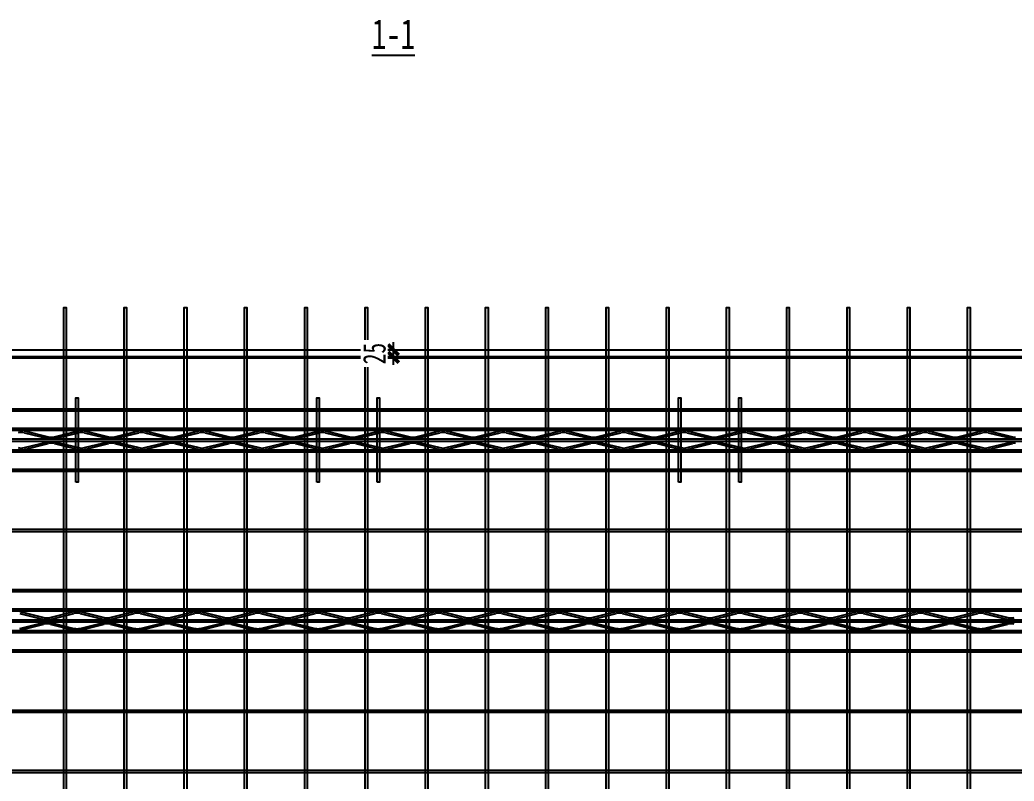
# Model space of a CAD drawing. Extents: x -524 to 129100, y -10500 to 1.
# Drawn here: x 2743 to 6043, y -7903 to -5375 of the extents above; entities that cross this region are included whole.
import ezdxf

# ---------------------------------------------------------------- set-up
doc = ezdxf.new("R2010")
doc.units = 0
doc.header["$LTSCALE"] = 250
doc.linetypes.add('BeePC_CENTER', pattern=[2, 1.25, -0.25, 0.25, -0.25])
doc.layers.get('0').update_dxf_attribs({"linetype": 'CONTINUOUS'})
doc.layers.get('Defpoints').update_dxf_attribs({"linetype": 'CONTINUOUS'})
for name, color, linetype in [('BeePC-CCBZ', 110, 'CONTINUOUS'), ('BeePC-GJ-LEVEL', 141, 'CONTINUOUS'), ('BeePC-GJ-Truss', 185, 'CONTINUOUS'), ('BeePC-TONG-ZT', 50, 'CONTINUOUS')]:
    doc.layers.add(name, color=color, linetype=linetype)
doc.styles.add('BeePC_Dim', font='simfang.ttf', dxfattribs={"width": 0.7})
doc.styles.add('BeePC_Text', font='simfang.ttf', dxfattribs={"width": 0.7})
doc.dimstyles.new('BeePC_DIM_25_25', dxfattribs={"dimtxt": 75, "dimasz": 25, "dimexe": 25, "dimexo": 0, "dimgap": 25, "dimtad": 1, "dimdec": 0, "dimzin": 0, "dimdsep": 46, "dimtxsty": 'BeePC_Dim', "dimblk": 'ARCHTICK', "dimcen": 0, "dimdle": 25, "dimclrt": 7, "dimadec": 0, "dimazin": 0, "dimtfac": 1, "dimtdec": 0, "dimtix": 1, "dimtmove": 2, "dimatfit": 3, "dimfxl": 250, "dimfxlon": 1, "dimtfill": 1, "dimtolj": 1, "dimtzin": 0, "dimarcsym": 0})

# ---------------------------------------------------------------- blocks, each defined once
blk = doc.blocks.new('_ArchTick')
at = {"color": 0, "linetype": 'ByBlock', "const_width": 0.5}
blk.add_lwpolyline([(-0.71, -0.71), (0.71, 0.71)], dxfattribs=at)
blk = doc.blocks.new('*D19')
at = {"layer": 'BeePC-CCBZ', "color": 0, "lineweight": -2, "transparency": 16777216}
for p, q in [((8004.8, -6330.9), (8229.8, -6330.9)), ((8204.8, -6305.9), (8204.8, -6495.9)), ((8004.8, -6470.9), (8229.8, -6470.9))]:
    blk.add_line(p, q, dxfattribs=at)
at = {"layer": 'Defpoints', "color": 0, "transparency": 16777216}
for p in [(7492.6, -6330.9), (3982.6, -6470.9), (8204.8, -6470.9)]:
    blk.add_point(p, dxfattribs=at)
at = {"layer": 'BeePC-CCBZ', "color": 0, "lineweight": -2, "transparency": 16777216, "xscale": 25, "yscale": 25, "zscale": 25}
for p, rotation in [((8204.8, -6330.9), 270), ((8204.8, -6470.9), 90)]:
    blk.add_blockref('_ArchTick', p, dxfattribs=dict(at, rotation=rotation))
at = {"layer": 'BeePC-CCBZ', "color": 7, "linetype": 'BeePC_CENTER', "transparency": 16777216, "insert": (8141.9, -6400.9), "char_height": 75, "attachment_point": 5, "rotation": 90, "style": 'BeePC_Dim', "bg_fill": 3, "box_fill_scale": 1.1, "bg_fill_color": 256, "bg_fill_true_color": 13158600, "bg_fill_transparency": 0}
blk.add_mtext('\\A1;140', dxfattribs=at)
blk = doc.blocks.new('*D20')
at = {"layer": 'BeePC-CCBZ', "color": 0, "lineweight": -2, "transparency": 16777216}
for p, q in [((8204.8, -6445.9), (8204.8, -8895.9)), ((8004.8, -6470.9), (8229.8, -6470.9)), ((8004.8, -8870.9), (8229.8, -8870.9))]:
    blk.add_line(p, q, dxfattribs=at)
at = {"layer": 'Defpoints', "color": 0, "transparency": 16777216}
for p in [(3982.6, -6470.9), (3982.6, -8870.9), (8204.8, -8870.9)]:
    blk.add_point(p, dxfattribs=at)
at = {"layer": 'BeePC-CCBZ', "color": 0, "lineweight": -2, "transparency": 16777216, "xscale": 25, "yscale": 25, "zscale": 25}
for p, rotation in [((8204.8, -6470.9), 90), ((8204.8, -8870.9), 270)]:
    blk.add_blockref('_ArchTick', p, dxfattribs=dict(at, rotation=rotation))
at = {"layer": 'BeePC-CCBZ', "color": 7, "linetype": 'BeePC_CENTER', "transparency": 16777216, "insert": (8141.9, -7670.9), "char_height": 75, "attachment_point": 5, "rotation": 90, "style": 'BeePC_Dim', "bg_fill": 3, "box_fill_scale": 1.1, "bg_fill_color": 256, "bg_fill_true_color": 13158600, "bg_fill_transparency": 0}
blk.add_mtext('\\A1;200x12=2400', dxfattribs=at)
blk = doc.blocks.new('*D23')
at = {"layer": 'BeePC-CCBZ', "color": 0, "lineweight": -2, "transparency": 16777216}
for p, q in [((3982.6, -6520.9), (3982.6, -6445.9)), ((3982.6, -6470.9), (3957.6, -6470.9)), ((3982.6, -6495.9), (3957.6, -6495.9))]:
    blk.add_line(p, q, dxfattribs=at)
at = {"layer": 'Defpoints', "color": 0, "transparency": 16777216}
for p in [(3982.6, -6470.9), (3982.6, -6470.9), (3982.6, -6495.9)]:
    blk.add_point(p, dxfattribs=at)
at = {"layer": 'BeePC-CCBZ', "color": 0, "lineweight": -2, "transparency": 16777216, "xscale": 25, "yscale": 25, "zscale": 25}
for p, rotation in [((3982.6, -6470.9), 270), ((3982.6, -6495.9), 90)]:
    blk.add_blockref('_ArchTick', p, dxfattribs=dict(at, rotation=rotation))
at = {"layer": 'BeePC-CCBZ', "color": 7, "linetype": 'BeePC_CENTER', "transparency": 16777216, "insert": (3919.7, -6483.4), "char_height": 75, "attachment_point": 5, "rotation": 90, "style": 'BeePC_Dim', "bg_fill": 3, "box_fill_scale": 1.1, "bg_fill_color": 256, "bg_fill_true_color": 13158600, "bg_fill_transparency": 0}
blk.add_mtext('\\A1;25', dxfattribs=at)

msp = doc.modelspace()

# ---------------------------------------------------------------- linework, layer by layer
for points in [[(2928.6, -6910.9), (2928.6, -6630.9), (2936.6, -6630.9), (2936.6, -6910.9), (2928.6, -6910.9)], [(3728.6, -6910.9), (3728.6, -6630.9), (3736.6, -6630.9), (3736.6, -6910.9), (3728.6, -6910.9)], [(3928.6, -6910.9), (3928.6, -6630.9), (3936.6, -6630.9), (3936.6, -6910.9), (3928.6, -6910.9)], [(4928.6, -6910.9), (4928.6, -6630.9), (4936.6, -6630.9), (4936.6, -6910.9), (4928.6, -6910.9)], [(5128.6, -6910.9), (5128.6, -6630.9), (5136.6, -6630.9), (5136.6, -6910.9), (5128.6, -6910.9)]]:
    msp.add_lwpolyline(points)
at = {"layer": 'BeePC-GJ-LEVEL'}
for points in [[(2888.6, -9341.9), (2888.6, -6330.9), (2896.6, -6330.9), (2896.6, -9341.9)], [(3088.6, -9341.9), (3088.6, -6330.9), (3096.6, -6330.9), (3096.6, -9341.9)], [(3288.6, -9341.9), (3288.6, -6330.9), (3296.6, -6330.9), (3296.6, -9341.9)], [(3488.6, -9341.9), (3488.6, -6330.9), (3496.6, -6330.9), (3496.6, -9341.9)], [(3688.6, -9341.9), (3688.6, -6330.9), (3696.6, -6330.9), (3696.6, -9341.9)], [(3888.6, -9341.9), (3888.6, -6330.9), (3896.6, -6330.9), (3896.6, -9341.9)], [(4088.6, -9341.9), (4088.6, -6330.9), (4096.6, -6330.9), (4096.6, -9341.9)], [(4288.6, -9341.9), (4288.6, -6330.9), (4296.6, -6330.9), (4296.6, -9341.9)], [(4488.6, -9341.9), (4488.6, -6330.9), (4496.6, -6330.9), (4496.6, -9341.9)], [(4688.6, -9341.9), (4688.6, -6330.9), (4696.6, -6330.9), (4696.6, -9341.9)], [(4888.6, -9341.9), (4888.6, -6330.9), (4896.6, -6330.9), (4896.6, -9341.9)], [(5088.6, -9341.9), (5088.6, -6330.9), (5096.6, -6330.9), (5096.6, -9341.9)], [(5288.6, -9341.9), (5288.6, -6330.9), (5296.6, -6330.9), (5296.6, -9341.9)], [(5488.6, -9341.9), (5488.6, -6330.9), (5496.6, -6330.9), (5496.6, -9341.9)], [(5688.6, -9341.9), (5688.6, -6330.9), (5696.6, -6330.9), (5696.6, -9341.9)], [(5888.6, -9341.9), (5888.6, -6330.9), (5896.6, -6330.9), (5896.6, -9341.9)], [(187.3, -6492.9), (7777.8, -6492.9), (7777.8, -6498.9), (187.3, -6498.9), (187.3, -6492.9)], [(-17.7, -6866.9), (7932.8, -6866.9), (7932.8, -6874.9), (-17.7, -6874.9), (-17.7, -6866.9)], [(-17.7, -7066.9), (7932.8, -7066.9), (7932.8, -7074.9), (-17.7, -7074.9), (-17.7, -7066.9)], [(-17.7, -7266.9), (7932.8, -7266.9), (7932.8, -7274.9), (-17.7, -7274.9), (-17.7, -7266.9)], [(-17.7, -7466.9), (7932.8, -7466.9), (7932.8, -7474.9), (-17.7, -7474.9), (-17.7, -7466.9)], [(-17.7, -7666.9), (7932.8, -7666.9), (7932.8, -7674.9), (-17.7, -7674.9), (-17.7, -7666.9)], [(-17.7, -7866.9), (7932.8, -7866.9), (7932.8, -7874.9), (-17.7, -7874.9), (-17.7, -7866.9)]]:
    msp.add_lwpolyline(points, dxfattribs=at)
msp.add_lwpolyline([(448.3, -6841.7), (1491.7, -6667.3, -0.041439), (1495.7, -6666.9), (6569, -6666.9, -0.041439), (6572.9, -6667.3), (7616.3, -6841.7, 0.041439), (7619, -6841.9), (7777.8, -6841.9), (7777.8, -6849.9), (7619, -6849.9, -0.041439), (7615, -6849.6), (6571.6, -6675.2, 0.041439), (6569, -6674.9), (1495.7, -6674.9, 0.041439), (1493, -6675.2), (449.6, -6849.6, -0.041439), (445.7, -6849.9), (187.3, -6849.9), (187.3, -6841.9), (445.7, -6841.9, 0.041439), (448.3, -6841.7)], format="xyb", dxfattribs=at)
at = {"layer": 'BeePC-GJ-Truss'}
for points in [[(447.3, -6730.9), (7617.3, -6730.9), (7617.3, -6738.9), (447.3, -6738.9), (447.3, -6730.9)], [(447.3, -6766.9), (7617.3, -6766.9), (7617.3, -6774.9), (447.3, -6774.9), (447.3, -6766.9), (450.7, -6766.8), (454, -6766.4), (457.6, -6765.8), (537.1, -6746.1)], [(2757.6, -6740.1), (2837.1, -6759.8)], [(2757.6, -6746.1), (2837.1, -6765.8)], [(2857.6, -6759.8), (2937.1, -6740.1)], [(2857.6, -6765.8), (2937.1, -6746.1)], [(2957.6, -6740.1), (3037.1, -6759.8)], [(2957.6, -6746.1), (3037.1, -6765.8)], [(3057.6, -6759.8), (3137.1, -6740.1)], [(3057.6, -6765.8), (3137.1, -6746.1)], [(3157.6, -6740.1), (3237.1, -6759.8)], [(3157.6, -6746.1), (3237.1, -6765.8)], [(3257.6, -6759.8), (3337.1, -6740.1)], [(3257.6, -6765.8), (3337.1, -6746.1)], [(3357.6, -6740.1), (3437.1, -6759.8)], [(3357.6, -6746.1), (3437.1, -6765.8)], [(3457.6, -6759.8), (3537.1, -6740.1)], [(3457.6, -6765.8), (3537.1, -6746.1)], [(3557.6, -6740.1), (3637.1, -6759.8)], [(3557.6, -6746.1), (3637.1, -6765.8)], [(3657.6, -6759.8), (3737.1, -6740.1)], [(3657.6, -6765.8), (3737.1, -6746.1)], [(3757.6, -6740.1), (3837.1, -6759.8)], [(3757.6, -6746.1), (3837.1, -6765.8)], [(3857.6, -6759.8), (3937.1, -6740.1)], [(3857.6, -6765.8), (3937.1, -6746.1)], [(3957.6, -6740.1), (4037.1, -6759.8)], [(3957.6, -6746.1), (4037.1, -6765.8)], [(4057.6, -6759.8), (4137.1, -6740.1)], [(4057.6, -6765.8), (4137.1, -6746.1)], [(4157.6, -6740.1), (4237.1, -6759.8)], [(4157.6, -6746.1), (4237.1, -6765.8)], [(4257.6, -6759.8), (4337.1, -6740.1)], [(4257.6, -6765.8), (4337.1, -6746.1)], [(4357.6, -6740.1), (4437.1, -6759.8)], [(4357.6, -6746.1), (4437.1, -6765.8)], [(4457.6, -6759.8), (4537.1, -6740.1)], [(4457.6, -6765.8), (4537.1, -6746.1)], [(4557.6, -6740.1), (4637.1, -6759.8)], [(4557.6, -6746.1), (4637.1, -6765.8)], [(4657.6, -6759.8), (4737.1, -6740.1)], [(4657.6, -6765.8), (4737.1, -6746.1)], [(4757.6, -6740.1), (4837.1, -6759.8)], [(4757.6, -6746.1), (4837.1, -6765.8)], [(4857.6, -6759.8), (4937.1, -6740.1)], [(4857.6, -6765.8), (4937.1, -6746.1)], [(4957.6, -6740.1), (5037.1, -6759.8)], [(4957.6, -6746.1), (5037.1, -6765.8)], [(5057.6, -6759.8), (5137.1, -6740.1)], [(5057.6, -6765.8), (5137.1, -6746.1)], [(5157.6, -6740.1), (5237.1, -6759.8)], [(5157.6, -6746.1), (5237.1, -6765.8)], [(5257.6, -6759.8), (5337.1, -6740.1)], [(5257.6, -6765.8), (5337.1, -6746.1)], [(5357.6, -6740.1), (5437.1, -6759.8)], [(5357.6, -6746.1), (5437.1, -6765.8)], [(5457.6, -6759.8), (5537.1, -6740.1)], [(5457.6, -6765.8), (5537.1, -6746.1)], [(5557.6, -6740.1), (5637.1, -6759.8)], [(5557.6, -6746.1), (5637.1, -6765.8)], [(5657.6, -6759.8), (5737.1, -6740.1)], [(5657.6, -6765.8), (5737.1, -6746.1)], [(5757.6, -6740.1), (5837.1, -6759.8)], [(5757.6, -6746.1), (5837.1, -6765.8)], [(5857.6, -6759.8), (5937.1, -6740.1)], [(5857.6, -6765.8), (5937.1, -6746.1)], [(5957.6, -6740.1), (6037.1, -6759.8)], [(5957.6, -6746.1), (6037.1, -6765.8)], [(2757.6, -6795.8), (2837.1, -6776.1)], [(2757.6, -6801.8), (2837.1, -6782.1)], [(2857.6, -6776.1), (2937.1, -6795.8)], [(2857.6, -6782.1), (2937.1, -6801.8)], [(2957.6, -6795.8), (3037.1, -6776.1)], [(2957.6, -6801.8), (3037.1, -6782.1)], [(3057.6, -6776.1), (3137.1, -6795.8)], [(3057.6, -6782.1), (3137.1, -6801.8)], [(3157.6, -6795.8), (3237.1, -6776.1)], [(3157.6, -6801.8), (3237.1, -6782.1)], [(3257.6, -6776.1), (3337.1, -6795.8)], [(3257.6, -6782.1), (3337.1, -6801.8)], [(3357.6, -6795.8), (3437.1, -6776.1)], [(3357.6, -6801.8), (3437.1, -6782.1)], [(3457.6, -6776.1), (3537.1, -6795.8)], [(3457.6, -6782.1), (3537.1, -6801.8)], [(3557.6, -6795.8), (3637.1, -6776.1)], [(3557.6, -6801.8), (3637.1, -6782.1)], [(3657.6, -6776.1), (3737.1, -6795.8)], [(3657.6, -6782.1), (3737.1, -6801.8)], [(3757.6, -6795.8), (3837.1, -6776.1)], [(3757.6, -6801.8), (3837.1, -6782.1)], [(3857.6, -6776.1), (3937.1, -6795.8)], [(3857.6, -6782.1), (3937.1, -6801.8)], [(3957.6, -6795.8), (4037.1, -6776.1)], [(3957.6, -6801.8), (4037.1, -6782.1)], [(4057.6, -6776.1), (4137.1, -6795.8)], [(4057.6, -6782.1), (4137.1, -6801.8)], [(4157.6, -6795.8), (4237.1, -6776.1)], [(4157.6, -6801.8), (4237.1, -6782.1)], [(4257.6, -6776.1), (4337.1, -6795.8)], [(4257.6, -6782.1), (4337.1, -6801.8)], [(4357.6, -6795.8), (4437.1, -6776.1)], [(4357.6, -6801.8), (4437.1, -6782.1)], [(4457.6, -6776.1), (4537.1, -6795.8)], [(4457.6, -6782.1), (4537.1, -6801.8)], [(4557.6, -6795.8), (4637.1, -6776.1)], [(4557.6, -6801.8), (4637.1, -6782.1)], [(4657.6, -6776.1), (4737.1, -6795.8)], [(4657.6, -6782.1), (4737.1, -6801.8)], [(4757.6, -6795.8), (4837.1, -6776.1)], [(4757.6, -6801.8), (4837.1, -6782.1)], [(4857.6, -6776.1), (4937.1, -6795.8)], [(4857.6, -6782.1), (4937.1, -6801.8)], [(4957.6, -6795.8), (5037.1, -6776.1)], [(4957.6, -6801.8), (5037.1, -6782.1)], [(5057.6, -6776.1), (5137.1, -6795.8)], [(5057.6, -6782.1), (5137.1, -6801.8)], [(5157.6, -6795.8), (5237.1, -6776.1)], [(5157.6, -6801.8), (5237.1, -6782.1)], [(5257.6, -6776.1), (5337.1, -6795.8)], [(5257.6, -6782.1), (5337.1, -6801.8)], [(5357.6, -6795.8), (5437.1, -6776.1)], [(5357.6, -6801.8), (5437.1, -6782.1)], [(5457.6, -6776.1), (5537.1, -6795.8)], [(5457.6, -6782.1), (5537.1, -6801.8)], [(5557.6, -6795.8), (5637.1, -6776.1)], [(5557.6, -6801.8), (5637.1, -6782.1)], [(5657.6, -6776.1), (5737.1, -6795.8)], [(5657.6, -6782.1), (5737.1, -6801.8)], [(5757.6, -6795.8), (5837.1, -6776.1)], [(5757.6, -6801.8), (5837.1, -6782.1)], [(5857.6, -6776.1), (5937.1, -6795.8)], [(5857.6, -6782.1), (5937.1, -6801.8)], [(5957.6, -6795.8), (6037.1, -6776.1)], [(5957.6, -6801.8), (6037.1, -6782.1)], [(447.3, -6802.9), (7617.3, -6802.9), (7617.3, -6810.9), (447.3, -6810.9), (447.3, -6802.9)], [(232.6, -7330.9), (7732.6, -7330.9), (7732.6, -7338.9), (232.6, -7338.9), (232.6, -7330.9)], [(232.6, -7366.9), (7732.6, -7366.9), (7732.6, -7374.9), (232.6, -7374.9), (232.6, -7366.9), (236, -7366.8), (239.2, -7366.4), (242.8, -7365.8), (322.4, -7346.1)], [(2742.8, -7340.1), (2822.4, -7359.8)], [(2742.8, -7346.1), (2822.4, -7365.8)], [(2842.8, -7359.8), (2922.4, -7340.1)], [(2842.8, -7365.8), (2922.4, -7346.1)], [(2942.8, -7340.1), (3022.4, -7359.8)], [(2942.8, -7346.1), (3022.4, -7365.8)], [(3042.8, -7359.8), (3122.4, -7340.1)], [(3042.8, -7365.8), (3122.4, -7346.1)], [(3142.8, -7340.1), (3222.4, -7359.8)], [(3142.8, -7346.1), (3222.4, -7365.8)], [(3242.8, -7359.8), (3322.4, -7340.1)], [(3242.8, -7365.8), (3322.4, -7346.1)], [(3342.8, -7340.1), (3422.4, -7359.8)], [(3342.8, -7346.1), (3422.4, -7365.8)], [(3442.8, -7359.8), (3522.4, -7340.1)], [(3442.8, -7365.8), (3522.4, -7346.1)], [(3542.8, -7340.1), (3622.4, -7359.8)], [(3542.8, -7346.1), (3622.4, -7365.8)], [(3642.8, -7359.8), (3722.4, -7340.1)], [(3642.8, -7365.8), (3722.4, -7346.1)], [(3742.8, -7340.1), (3822.4, -7359.8)], [(3742.8, -7346.1), (3822.4, -7365.8)], [(3842.8, -7359.8), (3922.4, -7340.1)], [(3842.8, -7365.8), (3922.4, -7346.1)], [(3942.8, -7340.1), (4022.4, -7359.8)], [(3942.8, -7346.1), (4022.4, -7365.8)], [(4042.8, -7359.8), (4122.4, -7340.1)], [(4042.8, -7365.8), (4122.4, -7346.1)], [(4142.8, -7340.1), (4222.4, -7359.8)], [(4142.8, -7346.1), (4222.4, -7365.8)], [(4242.8, -7359.8), (4322.4, -7340.1)], [(4242.8, -7365.8), (4322.4, -7346.1)], [(4342.8, -7340.1), (4422.4, -7359.8)], [(4342.8, -7346.1), (4422.4, -7365.8)], [(4442.8, -7359.8), (4522.4, -7340.1)], [(4442.8, -7365.8), (4522.4, -7346.1)], [(4542.8, -7340.1), (4622.4, -7359.8)], [(4542.8, -7346.1), (4622.4, -7365.8)], [(4642.8, -7359.8), (4722.4, -7340.1)], [(4642.8, -7365.8), (4722.4, -7346.1)], [(4742.8, -7340.1), (4822.4, -7359.8)], [(4742.8, -7346.1), (4822.4, -7365.8)], [(4842.8, -7359.8), (4922.4, -7340.1)], [(4842.8, -7365.8), (4922.4, -7346.1)], [(4942.8, -7340.1), (5022.4, -7359.8)], [(4942.8, -7346.1), (5022.4, -7365.8)], [(5042.8, -7359.8), (5122.4, -7340.1)], [(5042.8, -7365.8), (5122.4, -7346.1)], [(5142.8, -7340.1), (5222.4, -7359.8)], [(5142.8, -7346.1), (5222.4, -7365.8)], [(5242.8, -7359.8), (5322.4, -7340.1)], [(5242.8, -7365.8), (5322.4, -7346.1)], [(5342.8, -7340.1), (5422.4, -7359.8)], [(5342.8, -7346.1), (5422.4, -7365.8)], [(5442.8, -7359.8), (5522.4, -7340.1)], [(5442.8, -7365.8), (5522.4, -7346.1)], [(5542.8, -7340.1), (5622.4, -7359.8)], [(5542.8, -7346.1), (5622.4, -7365.8)], [(5642.8, -7359.8), (5722.4, -7340.1)], [(5642.8, -7365.8), (5722.4, -7346.1)], [(5742.8, -7340.1), (5822.4, -7359.8)], [(5742.8, -7346.1), (5822.4, -7365.8)], [(5842.8, -7359.8), (5922.4, -7340.1)], [(5842.8, -7365.8), (5922.4, -7346.1)], [(5942.8, -7340.1), (6022.4, -7359.8)], [(5942.8, -7346.1), (6022.4, -7365.8)], [(2742.8, -7395.8), (2822.4, -7376.1)], [(2742.8, -7401.8), (2822.4, -7382.1)], [(2842.8, -7376.1), (2922.4, -7395.8)], [(2842.8, -7382.1), (2922.4, -7401.8)], [(2942.8, -7395.8), (3022.4, -7376.1)], [(2942.8, -7401.8), (3022.4, -7382.1)], [(3042.8, -7376.1), (3122.4, -7395.8)], [(3042.8, -7382.1), (3122.4, -7401.8)], [(3142.8, -7395.8), (3222.4, -7376.1)], [(3142.8, -7401.8), (3222.4, -7382.1)], [(3242.8, -7376.1), (3322.4, -7395.8)], [(3242.8, -7382.1), (3322.4, -7401.8)], [(3342.8, -7395.8), (3422.4, -7376.1)], [(3342.8, -7401.8), (3422.4, -7382.1)], [(3442.8, -7376.1), (3522.4, -7395.8)], [(3442.8, -7382.1), (3522.4, -7401.8)], [(3542.8, -7395.8), (3622.4, -7376.1)], [(3542.8, -7401.8), (3622.4, -7382.1)], [(3642.8, -7376.1), (3722.4, -7395.8)], [(3642.8, -7382.1), (3722.4, -7401.8)], [(3742.8, -7395.8), (3822.4, -7376.1)], [(3742.8, -7401.8), (3822.4, -7382.1)], [(3842.8, -7376.1), (3922.4, -7395.8)], [(3842.8, -7382.1), (3922.4, -7401.8)], [(3942.8, -7395.8), (4022.4, -7376.1)], [(3942.8, -7401.8), (4022.4, -7382.1)], [(4042.8, -7376.1), (4122.4, -7395.8)], [(4042.8, -7382.1), (4122.4, -7401.8)], [(4142.8, -7395.8), (4222.4, -7376.1)], [(4142.8, -7401.8), (4222.4, -7382.1)], [(4242.8, -7376.1), (4322.4, -7395.8)], [(4242.8, -7382.1), (4322.4, -7401.8)], [(4342.8, -7395.8), (4422.4, -7376.1)], [(4342.8, -7401.8), (4422.4, -7382.1)], [(4442.8, -7376.1), (4522.4, -7395.8)], [(4442.8, -7382.1), (4522.4, -7401.8)], [(4542.8, -7395.8), (4622.4, -7376.1)], [(4542.8, -7401.8), (4622.4, -7382.1)], [(4642.8, -7376.1), (4722.4, -7395.8)], [(4642.8, -7382.1), (4722.4, -7401.8)], [(4742.8, -7395.8), (4822.4, -7376.1)], [(4742.8, -7401.8), (4822.4, -7382.1)], [(4842.8, -7376.1), (4922.4, -7395.8)], [(4842.8, -7382.1), (4922.4, -7401.8)], [(4942.8, -7395.8), (5022.4, -7376.1)], [(4942.8, -7401.8), (5022.4, -7382.1)], [(5042.8, -7376.1), (5122.4, -7395.8)], [(5042.8, -7382.1), (5122.4, -7401.8)], [(5142.8, -7395.8), (5222.4, -7376.1)], [(5142.8, -7401.8), (5222.4, -7382.1)], [(5242.8, -7376.1), (5322.4, -7395.8)], [(5242.8, -7382.1), (5322.4, -7401.8)], [(5342.8, -7395.8), (5422.4, -7376.1)], [(5342.8, -7401.8), (5422.4, -7382.1)], [(5442.8, -7376.1), (5522.4, -7395.8)], [(5442.8, -7382.1), (5522.4, -7401.8)], [(5542.8, -7395.8), (5622.4, -7376.1)], [(5542.8, -7401.8), (5622.4, -7382.1)], [(5642.8, -7376.1), (5722.4, -7395.8)], [(5642.8, -7382.1), (5722.4, -7401.8)], [(5742.8, -7395.8), (5822.4, -7376.1)], [(5742.8, -7401.8), (5822.4, -7382.1)], [(5842.8, -7376.1), (5922.4, -7395.8)], [(5842.8, -7382.1), (5922.4, -7401.8)], [(5942.8, -7395.8), (6022.4, -7376.1)], [(5942.8, -7401.8), (6022.4, -7382.1)], [(232.6, -7402.9), (7732.6, -7402.9), (7732.6, -7410.9), (232.6, -7410.9), (232.6, -7402.9)]]:
    msp.add_lwpolyline(points, dxfattribs=at)
for centre, major_axis, start_param, end_param in [((2748.5, -6744.1), (18, 0), 1.635672, 2.256488), ((2746.1, -6748.4), (12, 0), 1.470144, 2.422017), ((2746.2, -6744.1), (18, 0), 0.885104, 1.50592), ((2748.6, -6748.4), (12, 0), 0.719576, 1.671449), ((2846.1, -6757.5), (12, 0), 3.861169, 4.813041), ((2848.6, -6757.5), (12, 0), 4.611737, 5.563609), ((2948.5, -6744.1), (18, 0), 1.635672, 2.256488), ((2946.1, -6748.4), (12, 0), 1.470144, 2.422017), ((2946.2, -6744.1), (18, 0), 0.885104, 1.50592), ((2948.6, -6748.4), (12, 0), 0.719576, 1.671449), ((3046.1, -6757.5), (12, 0), 3.861169, 4.813041), ((3048.6, -6757.5), (12, 0), 4.611737, 5.563609), ((3148.5, -6744.1), (18, 0), 1.635672, 2.256488), ((3146.1, -6748.4), (12, 0), 1.470144, 2.422017), ((3146.2, -6744.1), (18, 0), 0.885104, 1.50592), ((3148.6, -6748.4), (12, 0), 0.719576, 1.671449), ((3246.1, -6757.5), (12, 0), 3.861169, 4.813041), ((3248.6, -6757.5), (12, 0), 4.611737, 5.563609), ((3348.5, -6744.1), (18, 0), 1.635672, 2.256488), ((3346.1, -6748.4), (12, 0), 1.470144, 2.422017), ((3346.2, -6744.1), (18, 0), 0.885104, 1.50592), ((3348.6, -6748.4), (12, 0), 0.719576, 1.671449), ((3446.1, -6757.5), (12, 0), 3.861169, 4.813041), ((3448.6, -6757.5), (12, 0), 4.611737, 5.563609), ((3548.5, -6744.1), (18, 0), 1.635672, 2.256488), ((3546.1, -6748.4), (12, 0), 1.470144, 2.422017), ((3546.2, -6744.1), (18, 0), 0.885104, 1.50592), ((3548.6, -6748.4), (12, 0), 0.719576, 1.671449), ((3646.1, -6757.5), (12, 0), 3.861169, 4.813041), ((3648.6, -6757.5), (12, 0), 4.611737, 5.563609), ((3748.5, -6744.1), (18, 0), 1.635672, 2.256488), ((3746.1, -6748.4), (12, 0), 1.470144, 2.422017), ((3746.2, -6744.1), (18, 0), 0.885104, 1.50592), ((3748.6, -6748.4), (12, 0), 0.719576, 1.671449), ((3846.1, -6757.5), (12, 0), 3.861169, 4.813041), ((3848.6, -6757.5), (12, 0), 4.611737, 5.563609), ((3948.5, -6744.1), (18, 0), 1.635672, 2.256488), ((3946.1, -6748.4), (12, 0), 1.470144, 2.422017), ((3946.2, -6744.1), (18, 0), 0.885104, 1.50592), ((3948.6, -6748.4), (12, 0), 0.719576, 1.671449), ((4046.1, -6757.5), (12, 0), 3.861169, 4.813041), ((4048.6, -6757.5), (12, 0), 4.611737, 5.563609), ((4148.5, -6744.1), (18, 0), 1.635672, 2.256488), ((4146.1, -6748.4), (12, 0), 1.470144, 2.422017), ((4146.2, -6744.1), (18, 0), 0.885104, 1.50592), ((4148.6, -6748.4), (12, 0), 0.719576, 1.671449), ((4246.1, -6757.5), (12, 0), 3.861169, 4.813041), ((4248.6, -6757.5), (12, 0), 4.611737, 5.563609), ((4348.5, -6744.1), (18, 0), 1.635672, 2.256488), ((4346.1, -6748.4), (12, 0), 1.470144, 2.422017), ((4346.2, -6744.1), (18, 0), 0.885104, 1.50592), ((4348.6, -6748.4), (12, 0), 0.719576, 1.671449), ((4446.1, -6757.5), (12, 0), 3.861169, 4.813041), ((4448.6, -6757.5), (12, 0), 4.611737, 5.563609), ((4548.5, -6744.1), (18, 0), 1.635672, 2.256488), ((4546.1, -6748.4), (12, 0), 1.470144, 2.422017), ((4546.2, -6744.1), (18, 0), 0.885104, 1.50592), ((4548.6, -6748.4), (12, 0), 0.719576, 1.671449), ((4646.1, -6757.5), (12, 0), 3.861169, 4.813041), ((4648.6, -6757.5), (12, 0), 4.611737, 5.563609), ((4748.5, -6744.1), (18, 0), 1.635672, 2.256488), ((4746.1, -6748.4), (12, 0), 1.470144, 2.422017), ((4746.2, -6744.1), (18, 0), 0.885104, 1.50592), ((4748.6, -6748.4), (12, 0), 0.719576, 1.671449), ((4846.1, -6757.5), (12, 0), 3.861169, 4.813041), ((4848.6, -6757.5), (12, 0), 4.611737, 5.563609), ((4948.5, -6744.1), (18, 0), 1.635672, 2.256488), ((4946.1, -6748.4), (12, 0), 1.470144, 2.422017), ((4946.2, -6744.1), (18, 0), 0.885104, 1.50592), ((4948.6, -6748.4), (12, 0), 0.719576, 1.671449), ((5046.1, -6757.5), (12, 0), 3.861169, 4.813041), ((5048.6, -6757.5), (12, 0), 4.611737, 5.563609), ((5148.5, -6744.1), (18, 0), 1.635672, 2.256488), ((5146.1, -6748.4), (12, 0), 1.470144, 2.422017), ((5146.2, -6744.1), (18, 0), 0.885104, 1.50592), ((5148.6, -6748.4), (12, 0), 0.719576, 1.671449), ((5246.1, -6757.5), (12, 0), 3.861169, 4.813041), ((5248.6, -6757.5), (12, 0), 4.611737, 5.563609), ((5348.5, -6744.1), (18, 0), 1.635672, 2.256488), ((5346.1, -6748.4), (12, 0), 1.470144, 2.422017), ((5346.2, -6744.1), (18, 0), 0.885104, 1.50592), ((5348.6, -6748.4), (12, 0), 0.719576, 1.671449), ((5446.1, -6757.5), (12, 0), 3.861169, 4.813041), ((5448.6, -6757.5), (12, 0), 4.611737, 5.563609), ((5548.5, -6744.1), (18, 0), 1.635672, 2.256488), ((5546.1, -6748.4), (12, 0), 1.470144, 2.422017), ((5546.2, -6744.1), (18, 0), 0.885104, 1.50592), ((5548.6, -6748.4), (12, 0), 0.719576, 1.671449), ((5646.1, -6757.5), (12, 0), 3.861169, 4.813041), ((5648.6, -6757.5), (12, 0), 4.611737, 5.563609), ((5748.5, -6744.1), (18, 0), 1.635672, 2.256488), ((5746.1, -6748.4), (12, 0), 1.470144, 2.422017), ((5746.2, -6744.1), (18, 0), 0.885104, 1.50592), ((5748.6, -6748.4), (12, 0), 0.719576, 1.671449), ((5846.1, -6757.5), (12, 0), 3.861169, 4.813041), ((5848.6, -6757.5), (12, 0), 4.611737, 5.563609), ((5948.5, -6744.1), (18, 0), 1.635672, 2.256488), ((5946.1, -6748.4), (12, 0), 1.470144, 2.422017), ((5946.2, -6744.1), (18, 0), 0.885104, 1.50592), ((5948.6, -6748.4), (12, 0), 0.719576, 1.671449), ((6046.1, -6757.5), (12, 0), 3.861169, 4.813041), ((2746.1, -6793.5), (12, 0), 3.861169, 4.813041), ((2748.6, -6793.5), (12, 0), 4.611737, 5.563609), ((2848.5, -6761.8), (18, 0), 4.026697, 4.647513), ((2848.5, -6780.1), (18, 0), 1.635672, 2.256488), ((2846.1, -6784.4), (12, 0), 1.470144, 2.422017), ((2846.2, -6761.8), (18, 0), 4.777265, 5.398081), ((2846.2, -6780.1), (18, 0), 0.885104, 1.50592), ((2848.6, -6784.4), (12, 0), 0.719576, 1.671449), ((2946.1, -6793.5), (12, 0), 3.861169, 4.813041), ((2948.6, -6793.5), (12, 0), 4.611737, 5.563609), ((3048.5, -6761.8), (18, 0), 4.026697, 4.647513), ((3048.5, -6780.1), (18, 0), 1.635672, 2.256488), ((3046.1, -6784.4), (12, 0), 1.470144, 2.422017), ((3046.2, -6761.8), (18, 0), 4.777265, 5.398081), ((3046.2, -6780.1), (18, 0), 0.885104, 1.50592), ((3048.6, -6784.4), (12, 0), 0.719576, 1.671449), ((3146.1, -6793.5), (12, 0), 3.861169, 4.813041), ((3148.6, -6793.5), (12, 0), 4.611737, 5.563609), ((3248.5, -6761.8), (18, 0), 4.026697, 4.647513), ((3248.5, -6780.1), (18, 0), 1.635672, 2.256488), ((3246.1, -6784.4), (12, 0), 1.470144, 2.422017), ((3246.2, -6761.8), (18, 0), 4.777265, 5.398081), ((3246.2, -6780.1), (18, 0), 0.885104, 1.50592), ((3248.6, -6784.4), (12, 0), 0.719576, 1.671449), ((3346.1, -6793.5), (12, 0), 3.861169, 4.813041), ((3348.6, -6793.5), (12, 0), 4.611737, 5.563609), ((3448.5, -6761.8), (18, 0), 4.026697, 4.647513), ((3448.5, -6780.1), (18, 0), 1.635672, 2.256488), ((3446.1, -6784.4), (12, 0), 1.470144, 2.422017), ((3446.2, -6761.8), (18, 0), 4.777265, 5.398081), ((3446.2, -6780.1), (18, 0), 0.885104, 1.50592), ((3448.6, -6784.4), (12, 0), 0.719576, 1.671449), ((3546.1, -6793.5), (12, 0), 3.861169, 4.813041), ((3548.6, -6793.5), (12, 0), 4.611737, 5.563609), ((3648.5, -6761.8), (18, 0), 4.026697, 4.647513), ((3648.5, -6780.1), (18, 0), 1.635672, 2.256488), ((3646.1, -6784.4), (12, 0), 1.470144, 2.422017), ((3646.2, -6761.8), (18, 0), 4.777265, 5.398081), ((3646.2, -6780.1), (18, 0), 0.885104, 1.50592), ((3648.6, -6784.4), (12, 0), 0.719576, 1.671449), ((3746.1, -6793.5), (12, 0), 3.861169, 4.813041), ((3748.6, -6793.5), (12, 0), 4.611737, 5.563609), ((3848.5, -6761.8), (18, 0), 4.026697, 4.647513), ((3848.5, -6780.1), (18, 0), 1.635672, 2.256488), ((3846.1, -6784.4), (12, 0), 1.470144, 2.422017), ((3846.2, -6761.8), (18, 0), 4.777265, 5.398081), ((3846.2, -6780.1), (18, 0), 0.885104, 1.50592), ((3848.6, -6784.4), (12, 0), 0.719576, 1.671449), ((3946.1, -6793.5), (12, 0), 3.861169, 4.813041), ((3948.6, -6793.5), (12, 0), 4.611737, 5.563609), ((4048.5, -6761.8), (18, 0), 4.026697, 4.647513), ((4048.5, -6780.1), (18, 0), 1.635672, 2.256488), ((4046.1, -6784.4), (12, 0), 1.470144, 2.422017), ((4046.2, -6761.8), (18, 0), 4.777265, 5.398081), ((4046.2, -6780.1), (18, 0), 0.885104, 1.50592), ((4048.6, -6784.4), (12, 0), 0.719576, 1.671449), ((4146.1, -6793.5), (12, 0), 3.861169, 4.813041), ((4148.6, -6793.5), (12, 0), 4.611737, 5.563609), ((4248.5, -6761.8), (18, 0), 4.026697, 4.647513), ((4248.5, -6780.1), (18, 0), 1.635672, 2.256488), ((4246.1, -6784.4), (12, 0), 1.470144, 2.422017), ((4246.2, -6761.8), (18, 0), 4.777265, 5.398081), ((4246.2, -6780.1), (18, 0), 0.885104, 1.50592), ((4248.6, -6784.4), (12, 0), 0.719576, 1.671449), ((4346.1, -6793.5), (12, 0), 3.861169, 4.813041), ((4348.6, -6793.5), (12, 0), 4.611737, 5.563609), ((4448.5, -6761.8), (18, 0), 4.026697, 4.647513), ((4448.5, -6780.1), (18, 0), 1.635672, 2.256488), ((4446.1, -6784.4), (12, 0), 1.470144, 2.422017), ((4446.2, -6761.8), (18, 0), 4.777265, 5.398081), ((4446.2, -6780.1), (18, 0), 0.885104, 1.50592), ((4448.6, -6784.4), (12, 0), 0.719576, 1.671449), ((4546.1, -6793.5), (12, 0), 3.861169, 4.813041), ((4548.6, -6793.5), (12, 0), 4.611737, 5.563609), ((4648.5, -6761.8), (18, 0), 4.026697, 4.647513), ((4648.5, -6780.1), (18, 0), 1.635672, 2.256488), ((4646.1, -6784.4), (12, 0), 1.470144, 2.422017), ((4646.2, -6761.8), (18, 0), 4.777265, 5.398081), ((4646.2, -6780.1), (18, 0), 0.885104, 1.50592), ((4648.6, -6784.4), (12, 0), 0.719576, 1.671449), ((4746.1, -6793.5), (12, 0), 3.861169, 4.813041), ((4748.6, -6793.5), (12, 0), 4.611737, 5.563609), ((4848.5, -6761.8), (18, 0), 4.026697, 4.647513), ((4848.5, -6780.1), (18, 0), 1.635672, 2.256488), ((4846.1, -6784.4), (12, 0), 1.470144, 2.422017), ((4846.2, -6761.8), (18, 0), 4.777265, 5.398081), ((4846.2, -6780.1), (18, 0), 0.885104, 1.50592), ((4848.6, -6784.4), (12, 0), 0.719576, 1.671449), ((4946.1, -6793.5), (12, 0), 3.861169, 4.813041), ((4948.6, -6793.5), (12, 0), 4.611737, 5.563609), ((5048.5, -6761.8), (18, 0), 4.026697, 4.647513), ((5048.5, -6780.1), (18, 0), 1.635672, 2.256488), ((5046.1, -6784.4), (12, 0), 1.470144, 2.422017), ((5046.2, -6761.8), (18, 0), 4.777265, 5.398081), ((5046.2, -6780.1), (18, 0), 0.885104, 1.50592), ((5048.6, -6784.4), (12, 0), 0.719576, 1.671449), ((5146.1, -6793.5), (12, 0), 3.861169, 4.813041), ((5148.6, -6793.5), (12, 0), 4.611737, 5.563609), ((5248.5, -6761.8), (18, 0), 4.026697, 4.647513), ((5248.5, -6780.1), (18, 0), 1.635672, 2.256488), ((5246.1, -6784.4), (12, 0), 1.470144, 2.422017), ((5246.2, -6761.8), (18, 0), 4.777265, 5.398081), ((5246.2, -6780.1), (18, 0), 0.885104, 1.50592), ((5248.6, -6784.4), (12, 0), 0.719576, 1.671449), ((5346.1, -6793.5), (12, 0), 3.861169, 4.813041), ((5348.6, -6793.5), (12, 0), 4.611737, 5.563609), ((5448.5, -6761.8), (18, 0), 4.026697, 4.647513), ((5448.5, -6780.1), (18, 0), 1.635672, 2.256488), ((5446.1, -6784.4), (12, 0), 1.470144, 2.422017), ((5446.2, -6761.8), (18, 0), 4.777265, 5.398081), ((5446.2, -6780.1), (18, 0), 0.885104, 1.50592), ((5448.6, -6784.4), (12, 0), 0.719576, 1.671449), ((5546.1, -6793.5), (12, 0), 3.861169, 4.813041), ((5548.6, -6793.5), (12, 0), 4.611737, 5.563609), ((5648.5, -6761.8), (18, 0), 4.026697, 4.647513), ((5648.5, -6780.1), (18, 0), 1.635672, 2.256488), ((5646.1, -6784.4), (12, 0), 1.470144, 2.422017), ((5646.2, -6761.8), (18, 0), 4.777265, 5.398081), ((5646.2, -6780.1), (18, 0), 0.885104, 1.50592), ((5648.6, -6784.4), (12, 0), 0.719576, 1.671449), ((5746.1, -6793.5), (12, 0), 3.861169, 4.813041), ((5748.6, -6793.5), (12, 0), 4.611737, 5.563609), ((5848.5, -6761.8), (18, 0), 4.026697, 4.647513), ((5848.5, -6780.1), (18, 0), 1.635672, 2.256488), ((5846.1, -6784.4), (12, 0), 1.470144, 2.422017), ((5846.2, -6761.8), (18, 0), 4.777265, 5.398081), ((5846.2, -6780.1), (18, 0), 0.885104, 1.50592), ((5848.6, -6784.4), (12, 0), 0.719576, 1.671449), ((5946.1, -6793.5), (12, 0), 3.861169, 4.813041), ((5948.6, -6793.5), (12, 0), 4.611737, 5.563609), ((6048.5, -6761.8), (18, 0), 4.026697, 4.647513), ((6048.5, -6780.1), (18, 0), 1.635672, 2.256488), ((6046.1, -6784.4), (12, 0), 1.470144, 2.422017), ((2748.5, -6797.8), (18, 0), 4.026697, 4.647513), ((2746.2, -6797.8), (18, 0), 4.777265, 5.398081), ((2948.5, -6797.8), (18, 0), 4.026697, 4.647513), ((2946.2, -6797.8), (18, 0), 4.777265, 5.398081), ((3148.5, -6797.8), (18, 0), 4.026697, 4.647513), ((3146.2, -6797.8), (18, 0), 4.777265, 5.398081), ((3348.5, -6797.8), (18, 0), 4.026697, 4.647513), ((3346.2, -6797.8), (18, 0), 4.777265, 5.398081), ((3548.5, -6797.8), (18, 0), 4.026697, 4.647513), ((3546.2, -6797.8), (18, 0), 4.777265, 5.398081), ((3748.5, -6797.8), (18, 0), 4.026697, 4.647513), ((3746.2, -6797.8), (18, 0), 4.777265, 5.398081), ((3948.5, -6797.8), (18, 0), 4.026697, 4.647513), ((3946.2, -6797.8), (18, 0), 4.777265, 5.398081), ((4148.5, -6797.8), (18, 0), 4.026697, 4.647513), ((4146.2, -6797.8), (18, 0), 4.777265, 5.398081), ((4348.5, -6797.8), (18, 0), 4.026697, 4.647513), ((4346.2, -6797.8), (18, 0), 4.777265, 5.398081), ((4548.5, -6797.8), (18, 0), 4.026697, 4.647513), ((4546.2, -6797.8), (18, 0), 4.777265, 5.398081), ((4748.5, -6797.8), (18, 0), 4.026697, 4.647513), ((4746.2, -6797.8), (18, 0), 4.777265, 5.398081), ((4948.5, -6797.8), (18, 0), 4.026697, 4.647513), ((4946.2, -6797.8), (18, 0), 4.777265, 5.398081), ((5148.5, -6797.8), (18, 0), 4.026697, 4.647513), ((5146.2, -6797.8), (18, 0), 4.777265, 5.398081), ((5348.5, -6797.8), (18, 0), 4.026697, 4.647513), ((5346.2, -6797.8), (18, 0), 4.777265, 5.398081), ((5548.5, -6797.8), (18, 0), 4.026697, 4.647513), ((5546.2, -6797.8), (18, 0), 4.777265, 5.398081), ((5748.5, -6797.8), (18, 0), 4.026697, 4.647513), ((5746.2, -6797.8), (18, 0), 4.777265, 5.398081), ((5948.5, -6797.8), (18, 0), 4.026697, 4.647513), ((5946.2, -6797.8), (18, 0), 4.777265, 5.398081), ((2933.8, -7344.1), (18, 0), 1.635672, 2.256488), ((2931.4, -7348.4), (12, 0), 1.470144, 2.422017), ((2931.4, -7344.1), (18, 0), 0.885104, 1.50592), ((2933.8, -7348.4), (12, 0), 0.719576, 1.671449), ((3133.8, -7344.1), (18, 0), 1.635672, 2.256488), ((3131.4, -7348.4), (12, 0), 1.470144, 2.422017), ((3131.4, -7344.1), (18, 0), 0.885104, 1.50592), ((3133.8, -7348.4), (12, 0), 0.719576, 1.671449), ((3333.8, -7344.1), (18, 0), 1.635672, 2.256488), ((3331.4, -7348.4), (12, 0), 1.470144, 2.422017), ((3331.4, -7344.1), (18, 0), 0.885104, 1.50592), ((3333.8, -7348.4), (12, 0), 0.719576, 1.671449), ((3533.8, -7344.1), (18, 0), 1.635672, 2.256488), ((3531.4, -7348.4), (12, 0), 1.470144, 2.422017), ((3531.4, -7344.1), (18, 0), 0.885104, 1.50592), ((3533.8, -7348.4), (12, 0), 0.719576, 1.671449), ((3733.8, -7344.1), (18, 0), 1.635672, 2.256488), ((3731.4, -7348.4), (12, 0), 1.470144, 2.422017), ((3731.4, -7344.1), (18, 0), 0.885104, 1.50592), ((3733.8, -7348.4), (12, 0), 0.719576, 1.671449), ((3933.8, -7344.1), (18, 0), 1.635672, 2.256488), ((3931.4, -7348.4), (12, 0), 1.470144, 2.422017), ((3931.4, -7344.1), (18, 0), 0.885104, 1.50592), ((3933.8, -7348.4), (12, 0), 0.719576, 1.671449), ((4133.8, -7344.1), (18, 0), 1.635672, 2.256488), ((4131.4, -7348.4), (12, 0), 1.470144, 2.422017), ((4131.4, -7344.1), (18, 0), 0.885104, 1.50592), ((4133.8, -7348.4), (12, 0), 0.719576, 1.671449), ((4333.8, -7344.1), (18, 0), 1.635672, 2.256488), ((4331.4, -7348.4), (12, 0), 1.470144, 2.422017), ((4331.4, -7344.1), (18, 0), 0.885104, 1.50592), ((4333.8, -7348.4), (12, 0), 0.719576, 1.671449), ((4533.8, -7344.1), (18, 0), 1.635672, 2.256488), ((4531.4, -7348.4), (12, 0), 1.470144, 2.422017), ((4531.4, -7344.1), (18, 0), 0.885104, 1.50592), ((4533.8, -7348.4), (12, 0), 0.719576, 1.671449), ((4733.8, -7344.1), (18, 0), 1.635672, 2.256488), ((4731.4, -7348.4), (12, 0), 1.470144, 2.422017), ((4731.4, -7344.1), (18, 0), 0.885104, 1.50592), ((4733.8, -7348.4), (12, 0), 0.719576, 1.671449), ((4933.8, -7344.1), (18, 0), 1.635672, 2.256488), ((4931.4, -7348.4), (12, 0), 1.470144, 2.422017), ((4931.4, -7344.1), (18, 0), 0.885104, 1.50592), ((4933.8, -7348.4), (12, 0), 0.719576, 1.671449), ((5133.8, -7344.1), (18, 0), 1.635672, 2.256488), ((5131.4, -7348.4), (12, 0), 1.470144, 2.422017), ((5131.4, -7344.1), (18, 0), 0.885104, 1.50592), ((5133.8, -7348.4), (12, 0), 0.719576, 1.671449), ((5333.8, -7344.1), (18, 0), 1.635672, 2.256488), ((5331.4, -7348.4), (12, 0), 1.470144, 2.422017), ((5331.4, -7344.1), (18, 0), 0.885104, 1.50592), ((5333.8, -7348.4), (12, 0), 0.719576, 1.671449), ((5533.8, -7344.1), (18, 0), 1.635672, 2.256488), ((5531.4, -7348.4), (12, 0), 1.470144, 2.422017), ((5531.4, -7344.1), (18, 0), 0.885104, 1.50592), ((5533.8, -7348.4), (12, 0), 0.719576, 1.671449), ((5733.8, -7344.1), (18, 0), 1.635672, 2.256488), ((5731.4, -7348.4), (12, 0), 1.470144, 2.422017), ((5731.4, -7344.1), (18, 0), 0.885104, 1.50592), ((5733.8, -7348.4), (12, 0), 0.719576, 1.671449), ((5933.8, -7344.1), (18, 0), 1.635672, 2.256488), ((5931.4, -7348.4), (12, 0), 1.470144, 2.422017), ((5931.4, -7344.1), (18, 0), 0.885104, 1.50592), ((5933.8, -7348.4), (12, 0), 0.719576, 1.671449), ((2831.4, -7357.5), (12, 0), 3.861169, 4.813041), ((2833.8, -7361.8), (18, 0), 4.026697, 4.647513), ((2833.8, -7380.1), (18, 0), 1.635672, 2.256488), ((2831.4, -7384.4), (12, 0), 1.470144, 2.422017), ((2833.8, -7357.5), (12, 0), 4.611737, 5.563609), ((2831.4, -7361.8), (18, 0), 4.777265, 5.398081), ((2831.4, -7380.1), (18, 0), 0.885104, 1.50592), ((2833.8, -7384.4), (12, 0), 0.719576, 1.671449), ((3031.4, -7357.5), (12, 0), 3.861169, 4.813041), ((3033.8, -7361.8), (18, 0), 4.026697, 4.647513), ((3033.8, -7380.1), (18, 0), 1.635672, 2.256488), ((3031.4, -7384.4), (12, 0), 1.470144, 2.422017), ((3033.8, -7357.5), (12, 0), 4.611737, 5.563609), ((3031.4, -7361.8), (18, 0), 4.777265, 5.398081), ((3031.4, -7380.1), (18, 0), 0.885104, 1.50592), ((3033.8, -7384.4), (12, 0), 0.719576, 1.671449), ((3231.4, -7357.5), (12, 0), 3.861169, 4.813041), ((3233.8, -7361.8), (18, 0), 4.026697, 4.647513), ((3233.8, -7380.1), (18, 0), 1.635672, 2.256488), ((3231.4, -7384.4), (12, 0), 1.470144, 2.422017), ((3233.8, -7357.5), (12, 0), 4.611737, 5.563609), ((3231.4, -7361.8), (18, 0), 4.777265, 5.398081), ((3231.4, -7380.1), (18, 0), 0.885104, 1.50592), ((3233.8, -7384.4), (12, 0), 0.719576, 1.671449), ((3431.4, -7357.5), (12, 0), 3.861169, 4.813041), ((3433.8, -7361.8), (18, 0), 4.026697, 4.647513), ((3433.8, -7380.1), (18, 0), 1.635672, 2.256488), ((3431.4, -7384.4), (12, 0), 1.470144, 2.422017), ((3433.8, -7357.5), (12, 0), 4.611737, 5.563609), ((3431.4, -7361.8), (18, 0), 4.777265, 5.398081), ((3431.4, -7380.1), (18, 0), 0.885104, 1.50592), ((3433.8, -7384.4), (12, 0), 0.719576, 1.671449), ((3631.4, -7357.5), (12, 0), 3.861169, 4.813041), ((3633.8, -7361.8), (18, 0), 4.026697, 4.647513), ((3633.8, -7380.1), (18, 0), 1.635672, 2.256488), ((3631.4, -7384.4), (12, 0), 1.470144, 2.422017), ((3633.8, -7357.5), (12, 0), 4.611737, 5.563609), ((3631.4, -7361.8), (18, 0), 4.777265, 5.398081), ((3631.4, -7380.1), (18, 0), 0.885104, 1.50592), ((3633.8, -7384.4), (12, 0), 0.719576, 1.671449), ((3831.4, -7357.5), (12, 0), 3.861169, 4.813041), ((3833.8, -7361.8), (18, 0), 4.026697, 4.647513), ((3833.8, -7380.1), (18, 0), 1.635672, 2.256488), ((3831.4, -7384.4), (12, 0), 1.470144, 2.422017), ((3833.8, -7357.5), (12, 0), 4.611737, 5.563609), ((3831.4, -7361.8), (18, 0), 4.777265, 5.398081), ((3831.4, -7380.1), (18, 0), 0.885104, 1.50592), ((3833.8, -7384.4), (12, 0), 0.719576, 1.671449), ((4031.4, -7357.5), (12, 0), 3.861169, 4.813041), ((4033.8, -7361.8), (18, 0), 4.026697, 4.647513), ((4033.8, -7380.1), (18, 0), 1.635672, 2.256488), ((4031.4, -7384.4), (12, 0), 1.470144, 2.422017), ((4033.8, -7357.5), (12, 0), 4.611737, 5.563609), ((4031.4, -7361.8), (18, 0), 4.777265, 5.398081), ((4031.4, -7380.1), (18, 0), 0.885104, 1.50592), ((4033.8, -7384.4), (12, 0), 0.719576, 1.671449), ((4231.4, -7357.5), (12, 0), 3.861169, 4.813041), ((4233.8, -7361.8), (18, 0), 4.026697, 4.647513), ((4233.8, -7380.1), (18, 0), 1.635672, 2.256488), ((4231.4, -7384.4), (12, 0), 1.470144, 2.422017), ((4233.8, -7357.5), (12, 0), 4.611737, 5.563609), ((4231.4, -7361.8), (18, 0), 4.777265, 5.398081), ((4231.4, -7380.1), (18, 0), 0.885104, 1.50592), ((4233.8, -7384.4), (12, 0), 0.719576, 1.671449), ((4431.4, -7357.5), (12, 0), 3.861169, 4.813041), ((4433.8, -7361.8), (18, 0), 4.026697, 4.647513), ((4433.8, -7380.1), (18, 0), 1.635672, 2.256488), ((4431.4, -7384.4), (12, 0), 1.470144, 2.422017), ((4433.8, -7357.5), (12, 0), 4.611737, 5.563609), ((4431.4, -7361.8), (18, 0), 4.777265, 5.398081), ((4431.4, -7380.1), (18, 0), 0.885104, 1.50592), ((4433.8, -7384.4), (12, 0), 0.719576, 1.671449), ((4631.4, -7357.5), (12, 0), 3.861169, 4.813041), ((4633.8, -7361.8), (18, 0), 4.026697, 4.647513), ((4633.8, -7380.1), (18, 0), 1.635672, 2.256488), ((4631.4, -7384.4), (12, 0), 1.470144, 2.422017), ((4633.8, -7357.5), (12, 0), 4.611737, 5.563609), ((4631.4, -7361.8), (18, 0), 4.777265, 5.398081), ((4631.4, -7380.1), (18, 0), 0.885104, 1.50592), ((4633.8, -7384.4), (12, 0), 0.719576, 1.671449), ((4831.4, -7357.5), (12, 0), 3.861169, 4.813041), ((4833.8, -7361.8), (18, 0), 4.026697, 4.647513), ((4833.8, -7380.1), (18, 0), 1.635672, 2.256488), ((4831.4, -7384.4), (12, 0), 1.470144, 2.422017), ((4833.8, -7357.5), (12, 0), 4.611737, 5.563609), ((4831.4, -7361.8), (18, 0), 4.777265, 5.398081), ((4831.4, -7380.1), (18, 0), 0.885104, 1.50592), ((4833.8, -7384.4), (12, 0), 0.719576, 1.671449), ((5031.4, -7357.5), (12, 0), 3.861169, 4.813041), ((5033.8, -7361.8), (18, 0), 4.026697, 4.647513), ((5033.8, -7380.1), (18, 0), 1.635672, 2.256488), ((5031.4, -7384.4), (12, 0), 1.470144, 2.422017), ((5033.8, -7357.5), (12, 0), 4.611737, 5.563609), ((5031.4, -7361.8), (18, 0), 4.777265, 5.398081), ((5031.4, -7380.1), (18, 0), 0.885104, 1.50592), ((5033.8, -7384.4), (12, 0), 0.719576, 1.671449), ((5231.4, -7357.5), (12, 0), 3.861169, 4.813041), ((5233.8, -7361.8), (18, 0), 4.026697, 4.647513), ((5233.8, -7380.1), (18, 0), 1.635672, 2.256488), ((5231.4, -7384.4), (12, 0), 1.470144, 2.422017), ((5233.8, -7357.5), (12, 0), 4.611737, 5.563609), ((5231.4, -7361.8), (18, 0), 4.777265, 5.398081), ((5231.4, -7380.1), (18, 0), 0.885104, 1.50592), ((5233.8, -7384.4), (12, 0), 0.719576, 1.671449), ((5431.4, -7357.5), (12, 0), 3.861169, 4.813041), ((5433.8, -7361.8), (18, 0), 4.026697, 4.647513), ((5433.8, -7380.1), (18, 0), 1.635672, 2.256488), ((5431.4, -7384.4), (12, 0), 1.470144, 2.422017), ((5433.8, -7357.5), (12, 0), 4.611737, 5.563609), ((5431.4, -7361.8), (18, 0), 4.777265, 5.398081), ((5431.4, -7380.1), (18, 0), 0.885104, 1.50592), ((5433.8, -7384.4), (12, 0), 0.719576, 1.671449), ((5631.4, -7357.5), (12, 0), 3.861169, 4.813041), ((5633.8, -7361.8), (18, 0), 4.026697, 4.647513), ((5633.8, -7380.1), (18, 0), 1.635672, 2.256488), ((5631.4, -7384.4), (12, 0), 1.470144, 2.422017), ((5633.8, -7357.5), (12, 0), 4.611737, 5.563609), ((5631.4, -7361.8), (18, 0), 4.777265, 5.398081), ((5631.4, -7380.1), (18, 0), 0.885104, 1.50592), ((5633.8, -7384.4), (12, 0), 0.719576, 1.671449), ((5831.4, -7357.5), (12, 0), 3.861169, 4.813041), ((5833.8, -7361.8), (18, 0), 4.026697, 4.647513), ((5833.8, -7380.1), (18, 0), 1.635672, 2.256488), ((5831.4, -7384.4), (12, 0), 1.470144, 2.422017), ((5833.8, -7357.5), (12, 0), 4.611737, 5.563609), ((5831.4, -7361.8), (18, 0), 4.777265, 5.398081), ((5831.4, -7380.1), (18, 0), 0.885104, 1.50592), ((5833.8, -7384.4), (12, 0), 0.719576, 1.671449), ((6031.4, -7357.5), (12, 0), 3.861169, 4.813041), ((6033.8, -7361.8), (18, 0), 4.026697, 4.647513), ((6033.8, -7380.1), (18, 0), 1.635672, 2.256488), ((6031.4, -7384.4), (12, 0), 1.470144, 2.422017), ((6033.8, -7357.5), (12, 0), 4.611737, 5.563609), ((6031.4, -7361.8), (18, 0), 4.777265, 5.398081), ((6031.4, -7380.1), (18, 0), 0.885104, 1.50592), ((6033.8, -7384.4), (12, 0), 0.719576, 1.671449), ((2931.4, -7393.5), (12, 0), 3.861169, 4.813041), ((2933.8, -7397.8), (18, 0), 4.026697, 4.647513), ((2933.8, -7393.5), (12, 0), 4.611737, 5.563609), ((2931.4, -7397.8), (18, 0), 4.777265, 5.398081), ((3131.4, -7393.5), (12, 0), 3.861169, 4.813041), ((3133.8, -7397.8), (18, 0), 4.026697, 4.647513), ((3133.8, -7393.5), (12, 0), 4.611737, 5.563609), ((3131.4, -7397.8), (18, 0), 4.777265, 5.398081), ((3331.4, -7393.5), (12, 0), 3.861169, 4.813041), ((3333.8, -7397.8), (18, 0), 4.026697, 4.647513), ((3333.8, -7393.5), (12, 0), 4.611737, 5.563609), ((3331.4, -7397.8), (18, 0), 4.777265, 5.398081), ((3531.4, -7393.5), (12, 0), 3.861169, 4.813041), ((3533.8, -7397.8), (18, 0), 4.026697, 4.647513), ((3533.8, -7393.5), (12, 0), 4.611737, 5.563609), ((3531.4, -7397.8), (18, 0), 4.777265, 5.398081), ((3731.4, -7393.5), (12, 0), 3.861169, 4.813041), ((3733.8, -7397.8), (18, 0), 4.026697, 4.647513), ((3733.8, -7393.5), (12, 0), 4.611737, 5.563609), ((3731.4, -7397.8), (18, 0), 4.777265, 5.398081), ((3931.4, -7393.5), (12, 0), 3.861169, 4.813041), ((3933.8, -7397.8), (18, 0), 4.026697, 4.647513), ((3933.8, -7393.5), (12, 0), 4.611737, 5.563609), ((3931.4, -7397.8), (18, 0), 4.777265, 5.398081), ((4131.4, -7393.5), (12, 0), 3.861169, 4.813041), ((4133.8, -7397.8), (18, 0), 4.026697, 4.647513), ((4133.8, -7393.5), (12, 0), 4.611737, 5.563609), ((4131.4, -7397.8), (18, 0), 4.777265, 5.398081), ((4331.4, -7393.5), (12, 0), 3.861169, 4.813041), ((4333.8, -7397.8), (18, 0), 4.026697, 4.647513), ((4333.8, -7393.5), (12, 0), 4.611737, 5.563609), ((4331.4, -7397.8), (18, 0), 4.777265, 5.398081), ((4531.4, -7393.5), (12, 0), 3.861169, 4.813041), ((4533.8, -7397.8), (18, 0), 4.026697, 4.647513), ((4533.8, -7393.5), (12, 0), 4.611737, 5.563609), ((4531.4, -7397.8), (18, 0), 4.777265, 5.398081), ((4731.4, -7393.5), (12, 0), 3.861169, 4.813041), ((4733.8, -7397.8), (18, 0), 4.026697, 4.647513), ((4733.8, -7393.5), (12, 0), 4.611737, 5.563609), ((4731.4, -7397.8), (18, 0), 4.777265, 5.398081), ((4931.4, -7393.5), (12, 0), 3.861169, 4.813041), ((4933.8, -7397.8), (18, 0), 4.026697, 4.647513), ((4933.8, -7393.5), (12, 0), 4.611737, 5.563609), ((4931.4, -7397.8), (18, 0), 4.777265, 5.398081), ((5131.4, -7393.5), (12, 0), 3.861169, 4.813041), ((5133.8, -7397.8), (18, 0), 4.026697, 4.647513), ((5133.8, -7393.5), (12, 0), 4.611737, 5.563609), ((5131.4, -7397.8), (18, 0), 4.777265, 5.398081), ((5331.4, -7393.5), (12, 0), 3.861169, 4.813041), ((5333.8, -7397.8), (18, 0), 4.026697, 4.647513), ((5333.8, -7393.5), (12, 0), 4.611737, 5.563609), ((5331.4, -7397.8), (18, 0), 4.777265, 5.398081), ((5531.4, -7393.5), (12, 0), 3.861169, 4.813041), ((5533.8, -7397.8), (18, 0), 4.026697, 4.647513), ((5533.8, -7393.5), (12, 0), 4.611737, 5.563609), ((5531.4, -7397.8), (18, 0), 4.777265, 5.398081), ((5731.4, -7393.5), (12, 0), 3.861169, 4.813041), ((5733.8, -7397.8), (18, 0), 4.026697, 4.647513), ((5733.8, -7393.5), (12, 0), 4.611737, 5.563609), ((5731.4, -7397.8), (18, 0), 4.777265, 5.398081), ((5931.4, -7393.5), (12, 0), 3.861169, 4.813041), ((5933.8, -7397.8), (18, 0), 4.026697, 4.647513), ((5933.8, -7393.5), (12, 0), 4.611737, 5.563609), ((5931.4, -7397.8), (18, 0), 4.777265, 5.398081)]:
    msp.add_ellipse(centre, major_axis=major_axis, ratio=0.288551, start_param=start_param, end_param=end_param, dxfattribs=at)
at = {"layer": 'BeePC-TONG-ZT'}
msp.add_lwpolyline([(7792.8, -6820.9), (7792.8, -8870.9), (172.3, -8870.9), (172.3, -6820.9), (422.3, -6820.9), (422.3, -6470.9), (7642.3, -6470.9), (7642.3, -6820.9), (7792.8, -6820.9)], dxfattribs=at)

# ---------------------------------------------------------------- texts
at = {"insert": (3982.6, -5422.6), "char_height": 100, "attachment_point": 5, "style": 'BeePC_Text'}
msp.add_mtext('\\L1-1\\o', dxfattribs=at)

# ---------------------------------------------------------------- next in the draw order: dimensions: what is measured, and where the dimension line sits
at = {"layer": 'BeePC-CCBZ'}
dim = msp.add_linear_dim(base=(8204.8, -6470.9), p1=(7492.6, -6330.9), p2=(3982.6, -6470.9), angle=90, dimstyle='BeePC_DIM_25_25', override={"dimfxl": 200}, dxfattribs=at)
dim.commit()
dim.dimension.update_dxf_attribs({"geometry": '*D19', "text_midpoint": (8141.9, -6400.9)})

# ---------------------------------------------------------------- next in the draw order: dimensions: what is measured, and where the dimension line sits
dim = msp.add_linear_dim(base=(8204.8, -8870.9), p1=(3982.6, -6470.9), p2=(3982.6, -8870.9), angle=90, text='200x12=2400', dimstyle='BeePC_DIM_25_25', override={"dimfxl": 200}, dxfattribs=at)
dim.commit()
dim.dimension.update_dxf_attribs({"geometry": '*D20', "text_midpoint": (8141.9, -7670.9)})

# ---------------------------------------------------------------- next in the draw order: dimensions: what is measured, and where the dimension line sits
dim = msp.add_linear_dim(base=(3982.6, -6470.9), p1=(3982.6, -6495.9), p2=(3982.6, -6470.9), angle=90, dimstyle='BeePC_DIM_25_25', override={"dimfxl": 50}, dxfattribs=at)
dim.commit()
dim.dimension.update_dxf_attribs({"geometry": '*D23', "text_midpoint": (3919.7, -6483.4)})

doc.saveas('drawing.dxf')
